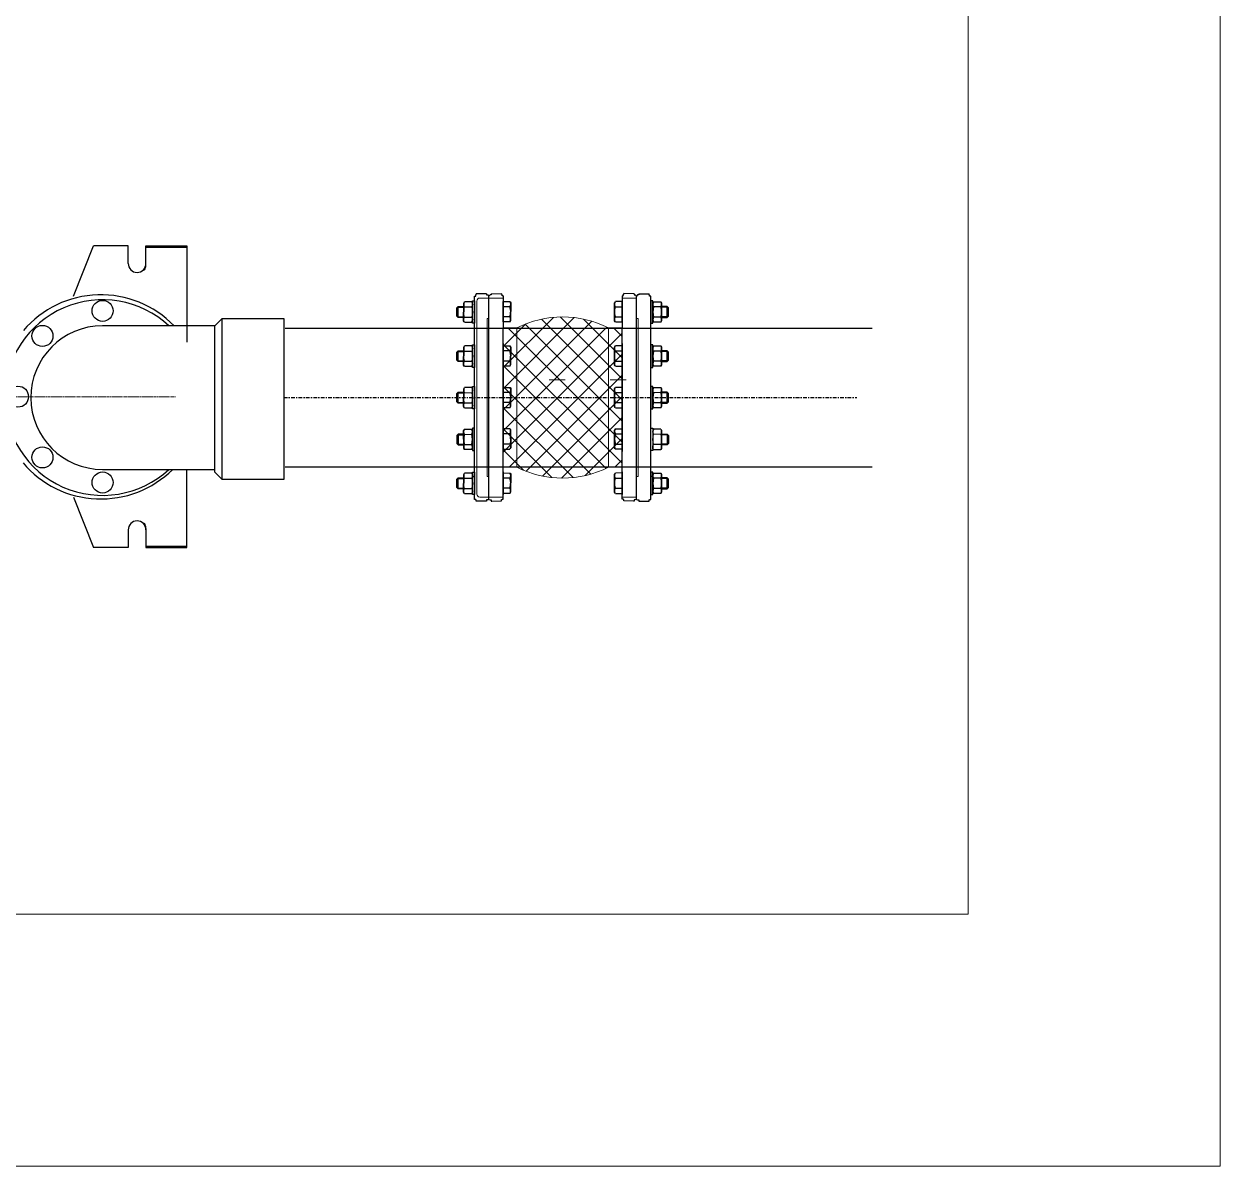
# Model space of a CAD drawing. Header units: millimetres. Extents: x -294625 to 2136527, y -251383 to 128331.
# Drawn here: x 2097453 to 2098403, y -31751 to -30844 of the extents above; entities that cross this region are included whole.
import ezdxf

# ---------------------------------------------------------------- set-up
doc = ezdxf.new("R2010")
doc.units = ezdxf.units.MM
doc.linetypes.add('CENTER', pattern=[3, 1.5, -0.5, 0.5, -0.5])
doc.linetypes.add('CONTINOUS', pattern=[0])
for name, color, linetype, lineweight in [('0-4', 250, 'Continuous', 5), ('01. CẤP NƯỚC LẠNH', 5, 'Continuous', 9), ('ICE-BP', 4, 'Continuous', 25), ('ICE-CENTER', 8, 'CENTER', 0), ('N2-PK-TB', 2, 'Continuous', 20), ('N4-OTHER1', 143, 'CONTINOUS', 15)]:
    doc.layers.add(name, color=color, linetype=linetype, lineweight=lineweight)
doc.layers.add('H-N-FITTING-35', color=2, linetype='Continuous')
doc.layers.add('ICE-CEN', color=8, linetype='CENTER')

# ---------------------------------------------------------------- blocks, each defined once
blk = doc.blocks.new('N-HOGGAMUA')
at = {"layer": 'N2-PK-TB'}
for points in [[(-316.6666666658712, -316.6666666670744), (316.6666666674428, -316.6666666670744), (316.6666666674428, 316.6666666662591), (-316.6666666658712, 316.6666666662591)], [(-249.9999999991851, -250.0000000004079), (250.0000000007567, -250.0000000004079), (250.0000000007567, 249.9999999995921), (-249.9999999992433, 249.9999999995921)]]:
    blk.add_lwpolyline(points, close=True, dxfattribs=at)
blk = doc.blocks.new('WPP')
at = {"layer": 'H-N-FITTING-35', "ltscale": 1000}
for p, q in [((137867.8900383522, -19824.61452372225, 5.101671538996662), (137806.674869258, -19848.78224829961, 5.101671538996662)), ((138111.4602864941, -19824.61452372225, 5.101671538996662), (138172.6754555884, -19848.78224829961, 5.101671538996662)), ((137806.6748692582, -19890.89679818391, 5.101671538996662), (137806.674869258, -19848.78224829961, 5.101671538996662)), ((138172.6754555879, -19890.89679818391, 5.101671538996662), (138172.6754555884, -19848.78224829961, 5.101671538996662)), ((137828.1929951864, -19890.89679818381, 5.101671538996662), (137806.6748692582, -19890.89679818391, 5.101671538996662)), ((138151.1573296599, -19890.89679818381, 5.101671538996662), (138172.6754555879, -19890.89679818391, 5.101671538996662)), ((137806.6748692584, -19912.41492411209, 5.101671538996662), (137806.6748692589, -19962.09057880922, 5.101671538996662)), ((137828.1929951867, -19912.41492411199, 5.101671538996662), (137806.6748692584, -19912.41492411209, 5.101671538996662)), ((137808.4811742709, -19912.41492411209, 5.101671538996662), (137808.4811742711, -19962.09057880918, 5.101671538996662)), ((137829.9993001989, -19912.4149241119, 5.101671538996662), (137808.4811742709, -19912.41492411209, 5.101671538996662)), ((138149.3510246472, -19912.4149241119, 5.101671538996662), (138170.8691505757, -19912.41492411209, 5.101671538996662)), ((138151.1573296597, -19912.41492411199, 5.101671538996662), (138172.6754555879, -19912.41492411209, 5.101671538996662)), ((138170.8691505757, -19912.41492411209, 5.101671538996662), (138170.8691505753, -19962.09057880918, 5.101671538996662)), ((138172.6754555879, -19912.41492411209, 5.101671538996662), (138172.6754555875, -19962.09057880922, 5.101671538996662)), ((137806.6748692589, -19962.09057880922, 5.101671538996662), (137901.5030146344, -19962.09057880854, 5.101671538996662)), ((137808.4811742711, -19962.09057880918, 5.101671538996662), (137901.5030146344, -19962.09057880849, 5.101671538996662)), ((138170.8691505753, -19962.09057880918, 5.101671538996662), (138055.876644141, -19962.09057880827, 5.101671538996662)), ((138172.6754555875, -19962.09057880922, 5.101671538996662), (138075.612105544, -19962.09057880849, 5.101671538996662))]:
    blk.add_line(p, q, dxfattribs=at)
for centre in [(137989.6751624232, -19757.13304738411, 5.101671538996662), (137916.0371838799, -19786.84874105311, 5.101671538996662), (138063.3131409665, -19786.84874105311, 5.101671538996662), (137885.6154023509, -19859.76447954289, 5.101671538996662), (138093.7349224952, -19859.76447954289, 5.101671538996662)]:
    blk.add_circle(centre, 12.76562754309999, dxfattribs=at)
for centre, radius, start, end in [((137988.5576796732, -19859.76447954289, 5.101671538996662), 118.6006671621937, 89.46013800716291, 222.775952313052), ((137988.5576796732, -19859.76447954289, 5.101671538996662), 118.6006671621937, 317.2238775557592, 89.46013800716291), ((137989.4061858577, -19857.71087513753, 5.101671538996662), 123.8007845188589, 130.2748624531986, 224.7620520992884), ((137989.4061858577, -19857.71087513753, 5.101671538996662), 123.8007845188589, 314.1331150621268, 49.39802250413911), ((137828.1929951867, -19901.65586114784, 5.101671538996662), 10.75906296411169, 270, 90), ((138151.1573296599, -19901.65586114784, 5.101671538996662), 10.75906296411169, 90, 270), ((137829.9993001989, -19901.65586114784, 5.101671538996662), 10.75906296411169, 270, 304.8512962602958), ((138149.3510246475, -19901.65586114784, 5.101671538996662), 10.75906296411169, 235.1487037397042, 270)]:
    blk.add_arc(centre, radius, start, end, dxfattribs=at)
at = {"layer": 'ICE-BP', "ltscale": 1000}
for p, q in [((137901.5030146337, -19859.76913900491, 5.101671538996662), (137901.5030146346, -19995.95842550977, 5.101671538996662)), ((138075.6121055442, -19995.95842550864, 5.101671538996662), (138075.6121055433, -19859.56036376228, 5.101671538996662)), ((137889.0327874392, -20004.84315494281, 5.101671538998995), (137897.9175168725, -19995.95842550977, 5.101671538998995)), ((137889.0327874392, -20004.84315494281, 5.101671538998995), (138084.4968349778, -20004.84315494154, 5.101671538998995)), ((137889.0327874394, -20079.47488218531, 5.101671538998995), (137889.0327874392, -20004.84315494281, 5.101671538998995)), ((137897.9175168725, -19995.95842550977, 5.101671538998995), (138075.6121055442, -19995.95842550864, 5.101671538998995)), ((138075.6121055442, -19995.95842550864, 5.101671538998995), (138084.4968349778, -20004.84315494154, 5.101671538998995)), ((138084.4968349778, -20004.84315494154, 5.101671538998995), (138084.4968349782, -20079.47488218409, 5.101671538998995)), ((138084.4968349782, -20079.47488218409, 5.101671538998995), (137889.0327874394, -20079.47488218531, 5.101671538998995)), ((137904.5575600856, -20081.31103877045, 5.101671538998651), (137904.5860417234, -20793.38504935915, 5.101671538970926)), ((138072.5575600856, -20081.31103877045, 5.101671538998651), (138072.5860437867, -20793.41022166381, 5.101671538970924))]:
    blk.add_line(p, q, dxfattribs=at)
blk.add_arc((137988.5576796732, -19859.76447954289, 5.101671538996662), 87.05466516408475, 0.1343406795807276, 180.0030666644117, dxfattribs=at)
at = {"layer": 'ICE-CEN', "ltscale": 3}
blk.add_line((137988.5575600883, -20079.47488218467, 5.101671538996317), (137988.6346818327, -20774.6518731673, 5.101671538993015), dxfattribs=at)
at = {"layer": 'ICE-CENTER', "color": 8}
blk.add_line((137989.6751624232, -19948.32940109535, 5.101671538996662), (137989.6751624232, -18678.53364438631, 5.101671538996662), dxfattribs=at)
blk = doc.blocks.new('ExpSin8')
h = blk.add_hatch()
h.set_pattern_fill('ANSI37', color=8, scale=198, angle=-1.272221872585407e-14, style=0)
h.set_pattern_definition([(44.99999999999999, (2.640000000001227, -165), (-17.50089283436705, 17.50089283436706), []), (135, (2.640000000001227, -165), (-17.50089283436706, -17.50089283436705), [])])
h.paths.add_polyline_path([(201.1600000000017, 115.3335341203565, 0.2403685120750965), (48.84000000000106, 115.3335341203565), (48.84000000000014, -115.3335341203565, 0.2403685120750964), (201.1600000000008, -115.3335341203565)])
h.paths.add_polyline_path([(26.39999999999963, -115.3335341203565), (48.84000000000015, -115.3335341203565), (48.84000000000106, 115.3335341203565), (26.40000000000056, 115.3335341203565)])
h.paths.add_polyline_path([(201.1600000000016, 115.3335341203565), (201.1600000000007, -115.3335341203565), (223.6000000000003, -115.3335341203565), (223.6000000000012, 115.3335341203565)])
for points in [[(2.640000000001227, -165), (26.40000000000054, -165), (26.40000000000056, 165), (2.640000000001247, 165)], [(247.3600000000015, -165), (223.6000000000013, -165), (223.6000000000013, 165), (247.3600000000015, 165)], [(2.640000000001245, 131), (9.175158733904648e-13, 131), (-8.021171617536571e-15, -131), (2.640000000000319, -131)], [(247.3600000000015, 131), (250.0000000000009, 131), (250, -131), (247.3600000000006, -131)]]:
    blk.add_lwpolyline(points, close=True)
at = {"color": 8}
for points in [[(26.40000000000055, 115.3335341203565), (48.84000000000106, 115.3335341203565), (48.84000000000014, -115.3335341203565), (26.39999999999963, -115.3335341203565)], [(223.6000000000013, 115.3335341203565), (201.1600000000017, 115.3335341203565), (201.1600000000008, -115.3335341203565), (223.6000000000004, -115.3335341203565)]]:
    blk.add_lwpolyline(points, close=True, dxfattribs=at)
for centre, start, end in [((125.0000000000009, -33.9366456874268), 62.96860828674399, 117.031391713256), ((125, 33.93664568742678), 242.968608286744, 297.031391713256)]:
    blk.add_arc(centre, 167.5766456874225, start, end)
blk = doc.blocks.new('NUT')
at = {"linetype": 'Continuous'}
for p, q in [((-14.70091237503925, 12.07607484380605), (-13.10062706212034, 13)), ((-14.70091237503925, 0.9239251561939454), (-13.10062706212034, 0)), ((-7.50555349946535, 1.106895198335224), (-7.505553499465123, 11.89310480166478)), ((7.505553499465123, 1.106895198335224), (7.505553499465123, 11.89310480166478)), ((14.70091237503925, 12.07607484380605), (13.10062706212034, 13)), ((14.70091237503925, 0.9239251561939454), (13.10062706212034, 0))]:
    blk.add_line(p, q, dxfattribs=at)
blk.add_lwpolyline([(-16.5, 16), (-16.5, 13), (16.5, 13), (16.5, 16)], close=True)
for points in [[(-15, 1.106895198335224), (-15, 11.89310480166478)], [(-13.10062706212034, 13), (13.10062706212034, 13)], [(-13.10062706212034, 0), (13.10062706212034, 0)], [(13.10062706212034, 0), (-13.10062706212011, 0)], [(15, 11.89310480166478), (15, 1.106895198335224)]]:
    blk.add_lwpolyline(points, dxfattribs=at)
for centre, radius, start, end in [((-11.25277674973267, 6.103728749386619), 6.896271250613385, 57.08669084495057, 122.9133091550494), ((-11.25277674973267, 6.896271250613381), 6.896271250613385, 237.0866908449506, 302.9133091550494), ((0, -13), 26, 73.22134511903967, 106.7786548809604), ((0, 26), 26, 253.2213451190396, 286.7786548809603), ((11.25277674973267, 6.103728749386619), 6.896271250613385, 57.08669084495057, 122.9133091550494), ((11.25277674973267, 6.896271250613381), 6.896271250613385, 237.0866908449506, 302.9133091550494)]:
    blk.add_arc(centre, radius, start, end, dxfattribs=at)

msp = doc.modelspace()

# ---------------------------------------------------------------- linework, layer by layer
at = {"layer": '0-4'}
for p, q in [((2097870.223087546, -31126.87243822217, -0.4914801506429822), (2097882.866765707, -31126.87243822217, -0.4914801506429822)), ((2097918.540247427, -31126.87243822217, -0.4914801506429822), (2097931.183925588, -31126.87243822217, -0.4914801506429822))]:
    msp.add_line(p, q, dxfattribs=at)
at = {"layer": '01. CẤP NƯỚC LẠNH', "elevation": -0.4914801506429822}
msp.add_lwpolyline([(2097822.212898922, -31219.92694185534), (2097822.212898922, -31061.87163305003), (2097815.02856679, -31061.87163304305, 0.414213562373095), (2097812.633789361, -31064.26641044905), (2097812.633789313, -31217.53216443746, 0.414213562373095), (2097815.028566562, -31219.92694184836)], format="xyb", close=True, dxfattribs=at)
at = {"layer": 'H-N-FITTING-35', "ltscale": 1000}
for p, q in [((2097833.635794356, -31063.91689851461), (2097833.591683662, -31081.69549597567)), ((2097839.061828284, -31064.8996172219), (2097839.557449609, -31065.76299853646)), ((2097922.587259982, -31064.8996172219), (2097922.091638657, -31065.76299853646)), ((2097928.01329391, -31063.91689851461), (2097928.057404604, -31081.69549597567)), ((2097838.953636071, -31068.77583898231), (2097833.623771589, -31068.76261499105)), ((2097839.557449609, -31065.76299853646), (2097839.522426715, -31079.87880308321)), ((2097839.522426715, -31079.87880308321), (2097839.557449609, -31065.76299853646)), ((2097922.091638657, -31065.76299853646), (2097922.126661551, -31079.87880308321)), ((2097922.126661551, -31079.87880308321), (2097922.091638657, -31065.76299853646)), ((2097922.695452195, -31068.77583898231), (2097928.025316676, -31068.76261499105)), ((2097838.933570909, -31076.86300349096), (2097833.603706427, -31076.84977949946)), ((2097839.022527226, -31080.73971439898), (2097839.522426715, -31079.87880308321)), ((2097922.62656104, -31080.73971439898), (2097922.126661551, -31079.87880308321)), ((2097922.715517356, -31076.86300349096), (2097928.045381838, -31076.84977949946)), ((2097833.635794356, -31098.95907064294), (2097833.591683662, -31116.73766810377)), ((2097833.613739008, -31098.019363801, -0.7140397586749914), (2097833.613739008, -31183.77765733679, -0.7140397586749914)), ((2097839.061828284, -31099.94178935001), (2097839.557449609, -31100.80517066456)), ((2097839.557449609, -31100.80517066456), (2097839.522426715, -31114.92097521154)), ((2097839.522426715, -31114.92097521154), (2097839.557449609, -31100.80517066456)), ((2097922.587259982, -31099.94178935001), (2097922.091638657, -31100.80517066456)), ((2097922.091638657, -31100.80517066456), (2097922.126661551, -31114.92097521154)), ((2097922.126661551, -31114.92097521154), (2097922.091638657, -31100.80517066456)), ((2097928.01329391, -31098.95907064294), (2097928.057404604, -31116.73766810377)), ((2097928.035349257, -31098.019363801, -0.7140397586749914), (2097928.035349257, -31183.77765733679, -0.7140397586749914)), ((2097838.933570909, -31111.90517561883), (2097833.603706427, -31111.89195162756)), ((2097838.953636071, -31103.81801111065), (2097833.623771589, -31103.80478711915)), ((2097922.695452195, -31103.81801111065), (2097928.025316676, -31103.80478711915)), ((2097922.715517357, -31111.90517561883), (2097928.045381838, -31111.89195162756)), ((2097839.022527226, -31115.78188652731), (2097839.522426715, -31114.92097521154)), ((2097922.62656104, -31115.78188652731), (2097922.126661551, -31114.92097521154)), ((2097833.635794356, -31132.01175160543), (2097833.591683662, -31149.79034906626)), ((2097838.953636071, -31136.87069207313), (2097833.623771589, -31136.85746808164)), ((2097839.061828284, -31132.99447031249), (2097839.557449609, -31133.85785162728)), ((2097839.557449609, -31133.85785162728), (2097839.522426715, -31147.9736561738)), ((2097839.522426715, -31147.9736561738), (2097839.557449609, -31133.85785162728)), ((2097922.587259982, -31132.99447031249), (2097922.091638657, -31133.85785162728)), ((2097922.091638657, -31133.85785162728), (2097922.126661551, -31147.9736561738)), ((2097922.126661551, -31147.9736561738), (2097922.091638657, -31133.85785162728)), ((2097922.695452195, -31136.87069207313), (2097928.025316676, -31136.85746808164)), ((2097928.01329391, -31132.01175160543), (2097928.057404604, -31149.79034906626)), ((2097838.933570909, -31144.95785658155), (2097833.603706427, -31144.94463259005)), ((2097839.022527226, -31148.8345674898), (2097839.522426715, -31147.9736561738)), ((2097922.62656104, -31148.8345674898), (2097922.126661551, -31147.9736561738)), ((2097922.715517357, -31144.95785658155), (2097928.045381838, -31144.94463259005)), ((2097833.640440121, -31182.68777046353), (2097833.594356503, -31164.90917800739)), ((2097839.025306099, -31165.86435690708), (2097839.525301122, -31166.72521274257)), ((2097839.561890473, -31180.84101331607), (2097839.525301122, -31166.72521274257)), ((2097839.525301122, -31166.72521274257), (2097839.561890473, -31180.84101331607)), ((2097922.087197793, -31180.84101331607), (2097922.123787144, -31166.72521274257)), ((2097922.123787144, -31166.72521274257), (2097922.087197793, -31180.84101331607)), ((2097922.623782166, -31165.86435690708), (2097922.123787144, -31166.72521274257)), ((2097928.008648145, -31182.68777046353), (2097928.054731763, -31164.90917800739)), ((2097838.936779989, -31169.74107766291), (2097833.606917007, -31169.75489311945)), ((2097838.957742599, -31177.82823989494), (2097833.627879617, -31177.84205535147)), ((2097922.691345667, -31177.82823989494), (2097928.021208649, -31177.84205535147)), ((2097922.712308276, -31169.74107766291), (2097928.042171258, -31169.75489311945)), ((2097839.066364962, -31181.70444962522), (2097839.561890473, -31180.84101331607)), ((2097922.582723304, -31181.70444962522), (2097922.087197793, -31180.84101331607)), ((2097809.648381887, -31203.60907348897), (2097810.829337251, -31203.60907348851)), ((2097833.635794356, -31200.01283813245), (2097833.591683662, -31217.79143559327)), ((2097838.953636071, -31204.87177860015), (2097833.623771589, -31204.85855460865)), ((2097839.061828284, -31200.99555683951), (2097839.557449609, -31201.85893815407)), ((2097839.557449609, -31201.85893815407), (2097839.522426715, -31215.97474270081)), ((2097839.522426715, -31215.97474270081), (2097839.557449609, -31201.85893815407)), ((2097922.587259982, -31200.99555683951), (2097922.091638657, -31201.85893815407)), ((2097922.091638657, -31201.85893815407), (2097922.126661551, -31215.97474270081)), ((2097922.126661551, -31215.97474270081), (2097922.091638657, -31201.85893815407)), ((2097922.695452195, -31204.87177860015), (2097928.025316676, -31204.85855460865)), ((2097928.01329391, -31200.01283813245), (2097928.057404604, -31217.79143559327)), ((2097952.000706379, -31203.60907348897), (2097950.819751014, -31203.60907348851)), ((2097838.933570909, -31212.95894310856), (2097833.603706427, -31212.94571911707)), ((2097839.022527226, -31216.83565401658), (2097839.522426715, -31215.97474270081)), ((2097922.62656104, -31216.83565401658), (2097922.126661551, -31215.97474270081)), ((2097922.715517357, -31212.95894310856), (2097928.045381838, -31212.94571911707))]:
    msp.add_line(p, q, dxfattribs=at)
at = {"layer": 'H-N-FITTING-35', "ltscale": 1000, "elevation": -0.4914801506429822}
for points in [[(2097810.822933313, -31221.75837761536), (2097810.822933313, -31060.40752136754)], [(2097810.822933313, -31060.40752136754), (2097810.822933313, -31060.40752136754)], [(2097810.822933313, -31060.40752136754), (2097810.822933313, -31060.40752136754)], [(2097810.822933313, -31060.40752136754), (2097811.758300595, -31060.40752136754)], [(2097811.758300595, -31060.40752136754), (2097811.758300595, -31059.47215408506)], [(2097811.758300595, -31059.47215408506), (2097811.758300595, -31059.47215408506)], [(2097811.758300595, -31059.47215408506), (2097811.758300595, -31059.47215408506)], [(2097811.758300595, -31059.47215408506), (2097811.758300595, -31059.47215408506)], [(2097811.758300595, -31059.47215408506), (2097812.225984237, -31059.47215408506)], [(2097812.225984237, -31059.47215408506), (2097812.225984237, -31058.53678680235)], [(2097820.342164356, -31058.53678680235), (2097812.225984237, -31058.53678680235)], [(2097820.342164356, -31058.53678680235), (2097812.225984237, -31058.53678680235)], [(2097820.342164356, -31058.53678680235), (2097812.225984237, -31058.53678680235)], [(2097820.342164356, -31058.53678680235), (2097820.342164356, -31058.53678680235)], [(2097820.342164356, -31058.53678680235), (2097820.342164356, -31058.53678680235)], [(2097820.342164356, -31058.53678680235), (2097820.342164356, -31059.47215408506)], [(2097820.342164356, -31059.47215408506), (2097821.277531639, -31059.47215408506)], [(2097821.277531639, -31059.47215408506), (2097821.277531639, -31059.47215408506)], [(2097821.277531639, -31059.47215408506), (2097821.277531639, -31059.47215408506)], [(2097821.277531639, -31059.47215408506), (2097821.277531639, -31059.47215408506)], [(2097821.277531639, -31059.47215408506), (2097822.212898922, -31060.40752136754)], [(2097823.148266204, -31059.47215408506), (2097822.212898922, -31060.40752136754)], [(2097822.212898922, -31060.40752136754), (2097822.212898922, -31060.40752136754)], [(2097822.212898922, -31221.75837761536), (2097822.212898922, -31060.40752136754)], [(2097822.212898922, -31221.75837761536), (2097822.212898922, -31060.40752136754)], [(2097822.212898922, -31221.75837761536), (2097822.212898922, -31060.40752136754)], [(2097822.212898922, -31060.40752136754), (2097822.212898922, -31060.40752136754)], [(2097822.212898922, -31221.75837761536), (2097822.212898922, -31060.40752136754)], [(2097822.212898922, -31221.75837761536), (2097822.212898922, -31060.40752136754)], [(2097822.212898922, -31221.75837761536), (2097822.212898922, -31060.40752136754)], [(2097824.083633487, -31059.47215408506), (2097823.148266204, -31059.47215408506)], [(2097823.148266204, -31059.47215408506), (2097823.148266204, -31059.47215408506)], [(2097823.148266204, -31059.47215408506), (2097823.148266204, -31059.47215408506)], [(2097823.148266204, -31059.47215408506), (2097823.148266204, -31059.47215408506)], [(2097824.083633487, -31058.53678680235), (2097832.209383631, -31058.26871314598)], [(2097824.083633487, -31058.53678680235), (2097832.209383631, -31058.26871314598)], [(2097824.083633487, -31058.53678680235), (2097832.209383631, -31058.26871314598)], [(2097824.083633487, -31058.53678680235), (2097824.083633487, -31058.53678680235)], [(2097824.083633487, -31058.53678680235), (2097824.083633487, -31058.53678680235)], [(2097824.083633487, -31058.53678680235), (2097824.083633487, -31059.47215408506)], [(2097832.209383631, -31059.2040804287), (2097832.209383631, -31058.26871314598)], [(2097832.677067272, -31059.2040804287), (2097832.209383631, -31059.2040804287)], [(2097832.677067272, -31060.13944771141), (2097832.677067272, -31059.2040804287)], [(2097832.677067272, -31059.2040804287), (2097832.677067272, -31059.2040804287)], [(2097832.677067272, -31059.2040804287), (2097832.677067272, -31059.2040804287)], [(2097832.677067272, -31059.2040804287), (2097832.677067272, -31059.2040804287)], [(2097833.612434555, -31060.13944771141), (2097832.677067272, -31060.13944771141)], [(2097833.612434555, -31060.13944771141), (2097833.612434555, -31060.13944771141)], [(2097833.612434555, -31060.13944771141), (2097833.612434555, -31060.13944771141)], [(2097833.612434555, -31060.13944771141), (2097833.612434555, -31086.32973162411)], [(2097833.612434555, -31060.13944771141), (2097833.612434555, -31086.32973162411)], [(2097833.612434555, -31060.13944771141), (2097833.612434555, -31086.32973162411)], [(2097928.036653711, -31060.13944771141), (2097928.036653711, -31060.13944771141)], [(2097928.036653711, -31060.13944771141), (2097928.036653711, -31060.13944771141)], [(2097928.036653711, -31060.13944771141), (2097928.972020993, -31060.13944771141)], [(2097928.036653711, -31060.13944771141), (2097928.036653711, -31086.32973162411)], [(2097928.036653711, -31060.13944771141), (2097928.036653711, -31086.32973162411)], [(2097928.036653711, -31060.13944771141), (2097928.036653711, -31086.32973162411)], [(2097928.972020993, -31060.13944771141), (2097928.972020993, -31059.2040804287)], [(2097928.972020993, -31059.2040804287), (2097928.972020993, -31059.2040804287)], [(2097928.972020993, -31059.2040804287), (2097928.972020993, -31059.2040804287)], [(2097928.972020993, -31059.2040804287), (2097928.972020993, -31059.2040804287)], [(2097928.972020993, -31059.2040804287), (2097929.439704635, -31059.2040804287)], [(2097929.439704635, -31059.2040804287), (2097929.439704635, -31058.26871314598)], [(2097937.565454779, -31058.53678680235), (2097929.439704635, -31058.26871314598)], [(2097937.565454779, -31058.53678680235), (2097929.439704635, -31058.26871314598)], [(2097937.565454779, -31058.53678680235), (2097929.439704635, -31058.26871314598)], [(2097937.565454779, -31058.53678680235), (2097937.565454779, -31058.53678680235)], [(2097937.565454779, -31058.53678680235), (2097937.565454779, -31058.53678680235)], [(2097937.565454779, -31058.53678680235), (2097937.565454779, -31059.47215408506)], [(2097937.565454779, -31059.47215408506), (2097938.500822062, -31059.47215408506)], [(2097938.500822062, -31059.47215408506), (2097938.500822062, -31059.47215408506)], [(2097938.500822062, -31059.47215408506), (2097938.500822062, -31059.47215408506)], [(2097938.500822062, -31059.47215408506), (2097938.500822062, -31059.47215408506)], [(2097938.500822062, -31059.47215408506), (2097939.436189344, -31060.40752136754)], [(2097940.371556627, -31059.47215408506), (2097939.436189344, -31060.40752136754)], [(2097939.436189344, -31060.40752136754), (2097939.436189344, -31060.40752136754)], [(2097939.436189344, -31060.40752136754), (2097939.436189344, -31060.40752136754)], [(2097939.436189344, -31221.75837761536), (2097939.436189344, -31060.40752136754)], [(2097941.306923909, -31059.47215408506), (2097940.371556627, -31059.47215408506)], [(2097940.371556627, -31059.47215408506), (2097940.371556627, -31059.47215408506)], [(2097940.371556627, -31059.47215408506), (2097940.371556627, -31059.47215408506)], [(2097940.371556627, -31059.47215408506), (2097940.371556627, -31059.47215408506)], [(2097941.306923909, -31058.53678680235), (2097949.423104029, -31058.53678680235)], [(2097941.306923909, -31058.53678680235), (2097949.423104029, -31058.53678680235)], [(2097941.306923909, -31058.53678680235), (2097949.423104029, -31058.53678680235)], [(2097941.306923909, -31058.53678680235), (2097941.306923909, -31058.53678680235)], [(2097941.306923909, -31058.53678680235), (2097941.306923909, -31058.53678680235)], [(2097941.306923909, -31058.53678680235), (2097941.306923909, -31059.47215408506)], [(2097949.423104029, -31059.47215408506), (2097949.423104029, -31058.53678680235)], [(2097949.89078767, -31059.47215408506), (2097949.423104029, -31059.47215408506)], [(2097949.89078767, -31060.40752136754), (2097949.89078767, -31059.47215408506)], [(2097949.89078767, -31059.47215408506), (2097949.89078767, -31059.47215408506)], [(2097949.89078767, -31059.47215408506), (2097949.89078767, -31059.47215408506)], [(2097949.89078767, -31059.47215408506), (2097949.89078767, -31059.47215408506)], [(2097950.826154953, -31060.40752136754), (2097949.89078767, -31060.40752136754)], [(2097950.826154953, -31221.75837761536), (2097950.826154953, -31060.40752136754)], [(2097950.826154953, -31060.40752136754), (2097950.826154953, -31060.40752136754)], [(2097950.826154953, -31060.40752136754), (2097950.826154953, -31060.40752136754)], [(2097833.612434555, -31221.490303959), (2097833.612434555, -31086.32973162411)], [(2097928.036653711, -31221.490303959), (2097928.036653711, -31086.32973162411)], [(2097810.822933313, -31221.75837761536), (2097810.822933313, -31194.16504277871)], [(2097833.612434555, -31221.490303959), (2097833.612434555, -31193.89696912235)], [(2097833.612434555, -31221.490303959), (2097833.612434555, -31193.89696912235)], [(2097928.036653711, -31221.490303959), (2097928.036653711, -31193.89696912235)], [(2097928.036653711, -31221.490303959), (2097928.036653711, -31193.89696912235)], [(2097950.826154953, -31221.75837761536), (2097950.826154953, -31194.16504277871)], [(2097811.758300595, -31221.75837761536), (2097810.822933313, -31221.75837761536)], [(2097810.822933313, -31221.75837761536), (2097810.822933313, -31221.75837761536)], [(2097811.758300595, -31222.2260612566), (2097811.758300595, -31221.75837761536)], [(2097812.225984237, -31222.2260612566), (2097811.758300595, -31222.2260612566)], [(2097811.758300595, -31222.2260612566), (2097811.758300595, -31222.2260612566)], [(2097811.758300595, -31222.2260612566), (2097811.758300595, -31222.2260612566)], [(2097811.758300595, -31222.2260612566), (2097811.758300595, -31222.2260612566)], [(2097812.225984237, -31223.16142853908), (2097812.225984237, -31222.2260612566)], [(2097820.342164356, -31223.16142853908), (2097812.225984237, -31223.16142853908)], [(2097820.342164356, -31223.16142853908), (2097812.225984237, -31223.16142853908)], [(2097820.342164356, -31223.16142853908), (2097812.225984237, -31223.16142853908)], [(2097812.225984237, -31223.16142853908), (2097812.225984237, -31223.16142853908)], [(2097820.342164356, -31223.16142853908), (2097819.874480715, -31223.16142853908)], [(2097821.277531639, -31222.2260612566), (2097820.342164356, -31222.2260612566)], [(2097820.342164356, -31222.2260612566), (2097820.342164356, -31222.2260612566)], [(2097820.342164356, -31222.2260612566), (2097820.342164356, -31223.16142853908)], [(2097820.342164356, -31223.16142853908), (2097820.342164356, -31223.16142853908)], [(2097822.212898922, -31221.75837761536), (2097821.277531639, -31222.2260612566)], [(2097821.277531639, -31222.2260612566), (2097821.277531639, -31222.2260612566)], [(2097821.277531639, -31222.2260612566), (2097821.277531639, -31222.2260612566)], [(2097822.212898922, -31221.75837761536), (2097822.212898922, -31221.75837761536)], [(2097822.212898922, -31221.75837761536), (2097822.212898922, -31221.75837761536)], [(2097822.212898922, -31221.75837761536), (2097822.212898922, -31221.75837761536)], [(2097822.212898922, -31221.75837761536), (2097822.212898922, -31221.75837761536)], [(2097822.212898922, -31221.75837761536), (2097823.148266204, -31222.2260612566)], [(2097823.148266204, -31222.2260612566), (2097823.148266204, -31222.2260612566)], [(2097823.148266204, -31222.2260612566), (2097823.148266204, -31222.2260612566)], [(2097823.148266204, -31222.2260612566), (2097824.083633487, -31222.2260612566)], [(2097824.083633487, -31222.2260612566), (2097824.083633487, -31222.2260612566)], [(2097824.083633487, -31222.2260612566), (2097824.083633487, -31223.16142853908)], [(2097824.083633487, -31223.16142853908), (2097832.209383631, -31222.89335488295)], [(2097824.083633487, -31223.16142853908), (2097832.209383631, -31222.89335488295)], [(2097824.083633487, -31223.16142853908), (2097832.209383631, -31222.89335488295)], [(2097824.083633487, -31223.16142853908), (2097824.083633487, -31223.16142853908)], [(2097824.083633487, -31223.16142853908), (2097824.551317128, -31223.16142853908)], [(2097832.209383631, -31222.89335488295), (2097832.209383631, -31221.95798760047)], [(2097832.209383631, -31221.95798760047), (2097832.677067272, -31221.95798760047)], [(2097832.209383631, -31222.89335488295), (2097832.209383631, -31222.89335488295)], [(2097832.677067272, -31221.95798760047), (2097832.677067272, -31221.490303959)], [(2097832.677067272, -31221.490303959), (2097833.612434555, -31221.490303959)], [(2097832.677067272, -31221.95798760047), (2097832.677067272, -31221.95798760047)], [(2097832.677067272, -31221.95798760047), (2097832.677067272, -31221.95798760047)], [(2097832.677067272, -31221.95798760047), (2097832.677067272, -31221.95798760047)], [(2097833.612434555, -31221.490303959), (2097833.612434555, -31221.490303959)], [(2097928.972020993, -31221.490303959), (2097928.036653711, -31221.490303959)], [(2097928.036653711, -31221.490303959), (2097928.036653711, -31221.490303959)], [(2097928.972020993, -31221.95798760047), (2097928.972020993, -31221.490303959)], [(2097929.439704635, -31221.95798760047), (2097928.972020993, -31221.95798760047)], [(2097928.972020993, -31221.95798760047), (2097928.972020993, -31221.95798760047)], [(2097928.972020993, -31221.95798760047), (2097928.972020993, -31221.95798760047)], [(2097928.972020993, -31221.95798760047), (2097928.972020993, -31221.95798760047)], [(2097929.439704635, -31222.89335488295), (2097929.439704635, -31221.95798760047)], [(2097937.565454779, -31223.16142853908), (2097929.439704635, -31222.89335488295)], [(2097937.565454779, -31223.16142853908), (2097929.439704635, -31222.89335488295)], [(2097937.565454779, -31223.16142853908), (2097929.439704635, -31222.89335488295)], [(2097929.439704635, -31222.89335488295), (2097929.439704635, -31222.89335488295)], [(2097937.565454779, -31223.16142853908), (2097937.097771137, -31223.16142853908)], [(2097938.500822062, -31222.2260612566), (2097937.565454779, -31222.2260612566)], [(2097937.565454779, -31222.2260612566), (2097937.565454779, -31222.2260612566)], [(2097937.565454779, -31222.2260612566), (2097937.565454779, -31223.16142853908)], [(2097937.565454779, -31223.16142853908), (2097937.565454779, -31223.16142853908)], [(2097939.436189344, -31221.75837761536), (2097938.500822062, -31222.2260612566)], [(2097938.500822062, -31222.2260612566), (2097938.500822062, -31222.2260612566)], [(2097938.500822062, -31222.2260612566), (2097938.500822062, -31222.2260612566)], [(2097939.436189344, -31221.75837761536), (2097939.436189344, -31221.75837761536)], [(2097939.436189344, -31221.75837761536), (2097939.436189344, -31221.75837761536)], [(2097939.436189344, -31221.75837761536), (2097940.371556627, -31222.2260612566)], [(2097939.436189344, -31221.75837761536), (2097939.436189344, -31221.75837761536)], [(2097939.436189344, -31221.75837761536), (2097939.436189344, -31221.75837761536)], [(2097940.371556627, -31222.2260612566), (2097940.371556627, -31222.2260612566)], [(2097940.371556627, -31222.2260612566), (2097940.371556627, -31222.2260612566)], [(2097940.371556627, -31222.2260612566), (2097941.306923909, -31222.2260612566)], [(2097941.306923909, -31222.2260612566), (2097941.306923909, -31222.2260612566)], [(2097941.306923909, -31222.2260612566), (2097941.306923909, -31223.16142853908)], [(2097941.306923909, -31223.16142853908), (2097949.423104029, -31223.16142853908)], [(2097941.306923909, -31223.16142853908), (2097949.423104029, -31223.16142853908)], [(2097941.306923909, -31223.16142853908), (2097949.423104029, -31223.16142853908)], [(2097941.306923909, -31223.16142853908), (2097941.306923909, -31223.16142853908)], [(2097941.306923909, -31223.16142853908), (2097941.77460755, -31223.16142853908)], [(2097949.423104029, -31223.16142853908), (2097949.423104029, -31222.2260612566)], [(2097949.423104029, -31222.2260612566), (2097949.89078767, -31222.2260612566)], [(2097949.423104029, -31223.16142853908), (2097949.423104029, -31223.16142853908)], [(2097949.89078767, -31222.2260612566), (2097949.89078767, -31221.75837761536)], [(2097949.89078767, -31221.75837761536), (2097950.826154953, -31221.75837761536)], [(2097949.89078767, -31222.2260612566), (2097949.89078767, -31222.2260612566)], [(2097949.89078767, -31222.2260612566), (2097949.89078767, -31222.2260612566)], [(2097949.89078767, -31222.2260612566), (2097949.89078767, -31222.2260612566)], [(2097950.826154953, -31221.75837761536), (2097950.826154953, -31221.75837761536)]]:
    msp.add_lwpolyline(points, dxfattribs=at)
at = {"layer": 'H-N-FITTING-35', "ltscale": 1000}
for points in [[(2097833.593688693, -31080.88737790938), (2097833.633789324, -31064.72501658113)], [(2097833.633789324, -31064.72501658113), (2097838.963653806, -31064.73824057262)], [(2097928.015298942, -31064.72501658113), (2097922.68543446, -31064.73824057262)], [(2097928.055399572, -31080.88737790938), (2097928.015298942, -31064.72501658113)], [(2097797.888569234, -31077.27620586846), (2097797.909956237, -31068.65627982677)], [(2097797.90861955, -31069.19502520422), (2097802.218582571, -31069.2057187059)], [(2097963.740468716, -31069.19502520422), (2097959.430505695, -31069.2057187059)], [(2097963.760519031, -31077.27620586846), (2097963.739132028, -31068.65627982677)], [(2097797.889905922, -31076.73746049078), (2097802.199868943, -31076.74815399246)], [(2097838.923553175, -31080.90060190065), (2097833.593688693, -31080.88737790938)], [(2097922.725535091, -31080.90060190065), (2097928.055399572, -31080.88737790938)], [(2097963.759182343, -31076.73746049078), (2097959.449219323, -31076.74815399246)], [(2097833.593688693, -31115.92955003725), (2097833.633789324, -31099.76718870923)], [(2097833.633789324, -31099.76718870923), (2097838.963653806, -31099.78041270073)], [(2097928.015298942, -31099.76718870923), (2097922.68543446, -31099.78041270073)], [(2097928.055399572, -31115.92955003725), (2097928.015298942, -31099.76718870923)], [(2097797.888569234, -31112.31837799656), (2097797.909956237, -31103.69845195487)], [(2097797.889905922, -31111.77963261912), (2097802.199868943, -31111.79032612056)], [(2097797.90861955, -31104.23719733255), (2097802.218582571, -31104.24789083423)], [(2097963.740468716, -31104.23719733255), (2097959.430505695, -31104.24789083423)], [(2097963.759182343, -31111.77963261912), (2097959.449219323, -31111.79032612056)], [(2097963.760519031, -31112.31837799656), (2097963.739132028, -31103.69845195487)], [(2097838.923553175, -31115.94277402898), (2097833.593688693, -31115.92955003725)], [(2097922.725535091, -31115.94277402898), (2097928.055399572, -31115.92955003725)], [(2097797.888569234, -31145.37105895905), (2097797.909956237, -31136.75113291759)], [(2097797.90861955, -31137.28987829504), (2097802.218582571, -31137.30057179648)], [(2097833.593688693, -31148.98223099997), (2097833.633789324, -31132.81986967195)], [(2097833.633789324, -31132.81986967195), (2097838.963653806, -31132.83309366321)], [(2097928.015298942, -31132.81986967195), (2097922.68543446, -31132.83309366321)], [(2097928.055399572, -31148.98223099997), (2097928.015298942, -31132.81986967195)], [(2097963.740468716, -31137.28987829504), (2097959.430505695, -31137.30057179648)], [(2097963.760519031, -31145.37105895905), (2097963.739132028, -31136.75113291759)], [(2097797.889905922, -31144.83231358137), (2097802.199868943, -31144.84300708305)], [(2097838.923553175, -31148.99545499147), (2097833.593688693, -31148.98223099997)], [(2097922.725535091, -31148.99545499147), (2097928.055399572, -31148.98223099997)], [(2097963.759182343, -31144.83231358137), (2097959.449219323, -31144.84300708305)], [(2097838.926314195, -31165.70348038967), (2097833.596451213, -31165.7172958462)], [(2097833.596451213, -31165.7172958462), (2097833.638345411, -31181.87965262472)], [(2097922.722774071, -31165.70348038967), (2097928.052637053, -31165.7172958462)], [(2097928.052637053, -31165.7172958462), (2097928.010742854, -31181.87965262472)], [(2097797.891762508, -31169.86941075325), (2097797.91410608, -31178.48933436838)], [(2097797.893158981, -31170.40815597912), (2097802.203120789, -31170.39698419278)], [(2097797.912709607, -31177.95058914227), (2097802.222671415, -31177.93941735616)], [(2097963.736378659, -31177.95058914227), (2097959.426416851, -31177.93941735616)], [(2097963.755929285, -31170.40815597912), (2097959.445967477, -31170.39698419278)], [(2097963.757325758, -31169.86941075325), (2097963.734982185, -31178.48933436838)], [(2097833.638345411, -31181.87965262472), (2097838.968208393, -31181.86583716818)], [(2097928.010742854, -31181.87965262472), (2097922.680879872, -31181.86583716818)], [(2097797.888569234, -31213.37214548606), (2097797.909956237, -31204.75221944437)], [(2097797.90861955, -31205.29096482205), (2097802.218582571, -31205.3016583235)], [(2097833.593688693, -31216.98331752699), (2097833.633789324, -31200.82095619896)], [(2097833.633789324, -31200.82095619896), (2097838.963653806, -31200.83418019023)], [(2097928.015298942, -31200.82095619896), (2097922.68543446, -31200.83418019023)], [(2097928.055399572, -31216.98331752699), (2097928.015298942, -31200.82095619896)], [(2097963.740468716, -31205.29096482205), (2097959.430505695, -31205.3016583235)], [(2097963.760519031, -31213.37214548606), (2097963.739132028, -31204.75221944437)], [(2097797.889905922, -31212.83340010839), (2097802.199868943, -31212.84409361007)], [(2097838.923553175, -31216.99654151825), (2097833.593688693, -31216.98331752699)], [(2097922.725535091, -31216.99654151825), (2097928.055399572, -31216.98331752699)], [(2097963.759182343, -31212.83340010839), (2097959.449219323, -31212.84409361007)]]:
    msp.add_lwpolyline(points, dxfattribs=at)
at = {"layer": 'H-N-FITTING-35', "ltscale": 1000, "elevation": 12.81607606877189}
for points in [[(2097802.198532255, -31077.28689937014), (2097797.888569234, -31077.27620586846), (2097796.813751855, -31076.19604173768), (2097796.829792107, -31069.73109720647), (2097797.909956237, -31068.65627982677), (2097802.219919258, -31068.66697332822)], [(2097959.45055601, -31077.28689937014), (2097963.760519031, -31077.27620586846), (2097964.835336411, -31076.19604173768), (2097964.819296159, -31069.73109720647), (2097963.739132028, -31068.65627982677), (2097959.429169008, -31068.66697332822)], [(2097802.198532255, -31112.32907149801), (2097797.888569234, -31112.31837799656), (2097796.813751855, -31111.23821386602), (2097796.829792107, -31104.77326933481), (2097797.909956237, -31103.69845195487), (2097802.219919258, -31103.70914545655)], [(2097959.45055601, -31112.32907149801), (2097963.760519031, -31112.31837799656), (2097964.835336411, -31111.23821386602), (2097964.819296159, -31104.77326933481), (2097963.739132028, -31103.69845195487), (2097959.429169008, -31103.70914545655)], [(2097802.198532255, -31145.38175246073), (2097797.888569234, -31145.37105895905), (2097796.813751855, -31144.2908948285), (2097796.829792107, -31137.82595029729), (2097797.909956237, -31136.75113291759), (2097802.219919258, -31136.76182641904)], [(2097959.45055601, -31145.38175246073), (2097963.760519031, -31145.37105895905), (2097964.835336411, -31144.2908948285), (2097964.819296159, -31137.82595029729), (2097963.739132028, -31136.75113291759), (2097959.429169008, -31136.76182641904)], [(2097802.201724315, -31169.8582389669), (2097797.891762508, -31169.86941075325), (2097796.817065002, -31170.94969415152), (2097796.833822682, -31177.41463686293), (2097797.91410608, -31178.48933436838), (2097802.224067888, -31178.47816258203)], [(2097959.44736395, -31169.8582389669), (2097963.757325758, -31169.86941075325), (2097964.832023263, -31170.94969415152), (2097964.815265584, -31177.41463686293), (2097963.734982185, -31178.48933436838), (2097959.425020378, -31178.47816258203)], [(2097802.198532255, -31213.38283898775), (2097797.888569234, -31213.37214548606), (2097796.813751855, -31212.29198135552), (2097796.829792107, -31205.82703682408), (2097797.909956237, -31204.75221944437), (2097802.219919258, -31204.76291294582)], [(2097959.45055601, -31213.38283898775), (2097963.760519031, -31213.37214548606), (2097964.835336411, -31212.29198135552), (2097964.819296159, -31205.82703682408), (2097963.739132028, -31204.75221944437), (2097959.429169008, -31204.76291294582)]]:
    msp.add_lwpolyline(points, close=True, dxfattribs=at)
at = {"layer": 'H-N-FITTING-35', "ltscale": 1000}
for centre, major_axis, ratio, start_param, end_param in [((2097835.839645351, -31066.74930118979), (-2.627146135105585, 2.627146135105586), 0.9999999999994582, 3.350064097459301, 4.498955322420188), ((2097825.532558344, -31072.78614692972), (-9.904743741997809, -9.904743741997803), 0.9999999999996336, 2.060870611417176, 2.646556154874023), ((2097835.809562455, -31078.87406410812), (-2.627146135105585, 2.627146135105586), 0.9999999999994582, 3.350064097459301, 4.498955322420188), ((2097835.839645351, -31101.79147331789), (-2.627146135105585, 2.627146135105586), 0.9999999999994582, 3.350064097459301, 4.498955322420188), ((2097835.809562455, -31113.91623623623), (-2.627146135105585, 2.627146135105586), 0.9999999999994582, 3.350064097459301, 4.498955322420188), ((2097825.532558344, -31107.82831905782), (-9.904743741997809, -9.904743741997803), 0.9999999999996336, 2.060870611417176, 2.646556154874023), ((2097825.532558344, -31140.88100002054), (-9.904743741997809, -9.904743741997803), 0.9999999999996336, 2.060870611417176, 2.646556154874023), ((2097835.839645351, -31134.84415428061), (-2.627146135105585, 2.627146135105586), 0.9999999999994582, 3.350064097459301, 4.498955322420188), ((2097835.809562455, -31146.96891719871), (-2.627146135105585, 2.627146135105586), 0.9999999999994582, 3.350064097459301, 4.498955322420188), ((2097925.836539883, -31167.73036373523), (2.62714613510656, -2.627146135106562), 0.9999999999984877, 3.349953125571084, 4.498844350532558), ((2097925.805111479, -31179.8551232405), (2.62714613510656, -2.627146135106562), 0.9999999999984877, 3.349953125571084, 4.498844350532558), ((2097936.112868343, -31173.81942133466), (9.904743742005294, 9.904743742005284), 0.99999999999992, 2.0607596395285, 2.646445182986782), ((2097825.532558344, -31208.88208654756), (-9.904743741997809, -9.904743741997803), 0.9999999999996336, 2.060870611417176, 2.646556154874023), ((2097835.839645351, -31202.84524080763), (-2.627146135105585, 2.627146135105586), 0.9999999999994582, 3.350064097459301, 4.498955322420188), ((2097835.809562455, -31214.97000372573), (-2.627146135105585, 2.627146135105586), 0.9999999999994582, 3.350064097459301, 4.498955322420188)]:
    msp.add_ellipse(centre, major_axis=major_axis, ratio=ratio, start_param=start_param, end_param=end_param, dxfattribs=at)
at = {"layer": 'H-N-FITTING-35', "ltscale": 1000, "extrusion": (0, 0, -1)}
for centre, major_axis, ratio, start_param, end_param in [((2097925.809442915, -31066.74930118979), (2.627146135105586, 2.627146135105585), 0.9999999999994582, 3.350064097459301, 4.498955322420188), ((2097936.116529922, -31072.78614692972), (9.904743741997803, -9.904743741997809), 0.9999999999996336, 2.060870611417176, 2.646556154874023), ((2097925.839525811, -31078.87406410812), (2.627146135105586, 2.627146135105585), 0.9999999999994582, 3.350064097459301, 4.498955322420188), ((2097925.809442915, -31101.79147331789), (2.627146135105586, 2.627146135105585), 0.9999999999994582, 3.350064097459301, 4.498955322420188), ((2097936.116529922, -31107.82831905782), (9.904743741997803, -9.904743741997809), 0.9999999999996336, 2.060870611417176, 2.646556154874023), ((2097925.839525811, -31113.91623623623), (2.627146135105586, 2.627146135105585), 0.9999999999994582, 3.350064097459301, 4.498955322420188), ((2097925.809442915, -31134.84415428061), (2.627146135105586, 2.627146135105585), 0.9999999999994582, 3.350064097459301, 4.498955322420188), ((2097936.116529922, -31140.88100002054), (9.904743741997803, -9.904743741997809), 0.9999999999996336, 2.060870611417176, 2.646556154874023), ((2097925.839525811, -31146.96891719871), (2.627146135105586, 2.627146135105585), 0.9999999999994582, 3.350064097459301, 4.498955322420188), ((2097925.809442915, -31202.84524080763), (2.627146135105586, 2.627146135105585), 0.9999999999994582, 3.350064097459301, 4.498955322420188), ((2097936.116529922, -31208.88208654756), (9.904743741997803, -9.904743741997809), 0.9999999999996336, 2.060870611417176, 2.646556154874023), ((2097925.839525811, -31214.97000372573), (2.627146135105586, 2.627146135105585), 0.9999999999994582, 3.350064097459301, 4.498955322420188)]:
    msp.add_ellipse(centre, major_axis=major_axis, ratio=ratio, start_param=start_param, end_param=end_param, dxfattribs=at)
at = {"layer": 'H-N-FITTING-35', "ltscale": 1000, "extrusion": (0, 0, -0.9999999999999998)}
for centre in [(2097835.812548382, -31167.73036373523), (2097835.843976786, -31179.8551232405)]:
    msp.add_ellipse(centre, major_axis=(-2.62714613510656, -2.62714613510656), ratio=0.9999999999984877, start_param=3.349953125571084, end_param=4.498844350532558, dxfattribs=at)
at = {"layer": 'H-N-FITTING-35', "ltscale": 1000, "extrusion": (0, 0, -0.9999999999999999)}
msp.add_ellipse((2097825.536219923, -31173.81942133466), major_axis=(-9.90474374200529, 9.904743742005287), ratio=0.99999999999992, start_param=2.0607596395285, end_param=2.646445182986782, dxfattribs=at)

# ---------------------------------------------------------------- block references
at = {"xscale": 0.6547619047619048, "yscale": 0.6547619047619048, "zscale": 0.6547619047619048, "rotation": 90.00000000000001}
msp.add_blockref('WPP', (2084511.995104943, -121490.5957765859, -3.340380174342483), dxfattribs=at)
at = {"layer": '01. CẤP NƯỚC LẠNH', "xscale": -0.478927203065135, "yscale": 0.478927203065135, "zscale": 0.478927203065135}
msp.add_blockref('ExpSin8', (2097940.680331872, -31140.90395334968, -0.4914801506429822), dxfattribs=at)
at = {"layer": 'H-N-FITTING-35', "ltscale": 1000, "yscale": 0.53874703583706, "zscale": 0.53874703583706}
for p, xscale, rotation in [((2097802.209225757, -31072.97693634918), -0.53874703583706, 269.857843037999), ((2097959.439862509, -31072.97693634918), 0.53874703583706, 90.1421569620011), ((2097802.209225757, -31108.01910847728), -0.53874703583706, 269.857843037999), ((2097959.439862509, -31108.01910847728), 0.53874703583706, 90.1421569620011), ((2097802.209225757, -31141.07178943977), -0.53874703583706, 269.857843037999), ((2097959.439862509, -31141.07178943977), 0.53874703583706, 90.1421569620011), ((2097802.209225757, -31209.07287596678), -0.53874703583706, 269.857843037999), ((2097959.439862509, -31209.07287596678), 0.53874703583706, 90.1421569620011)]:
    msp.add_blockref('NUT', p, dxfattribs=dict(at, xscale=xscale, rotation=rotation))
at = {"layer": 'H-N-FITTING-35', "ltscale": 1000, "extrusion": (0, 0, -1), "yscale": 0.5387470358303946, "zscale": -0.5387470358303946}
for p, xscale, rotation in [((-2097802.212896102, -31174.16820077458), -0.5387470358303946, 89.85148481747129), ((-2097959.436192164, -31174.16820077458), 0.5387470358303946, 270.1485151825287)]:
    msp.add_blockref('NUT', p, dxfattribs=dict(at, xscale=xscale, rotation=rotation))
at = {"layer": 'N4-OTHER1', "xscale": -3, "yscale": 3, "zscale": 3, "rotation": 270}
msp.add_blockref('N-HOGGAMUA', (2097452.955427247, -30801.15890755784), dxfattribs=at)

doc.saveas('drawing.dxf')
